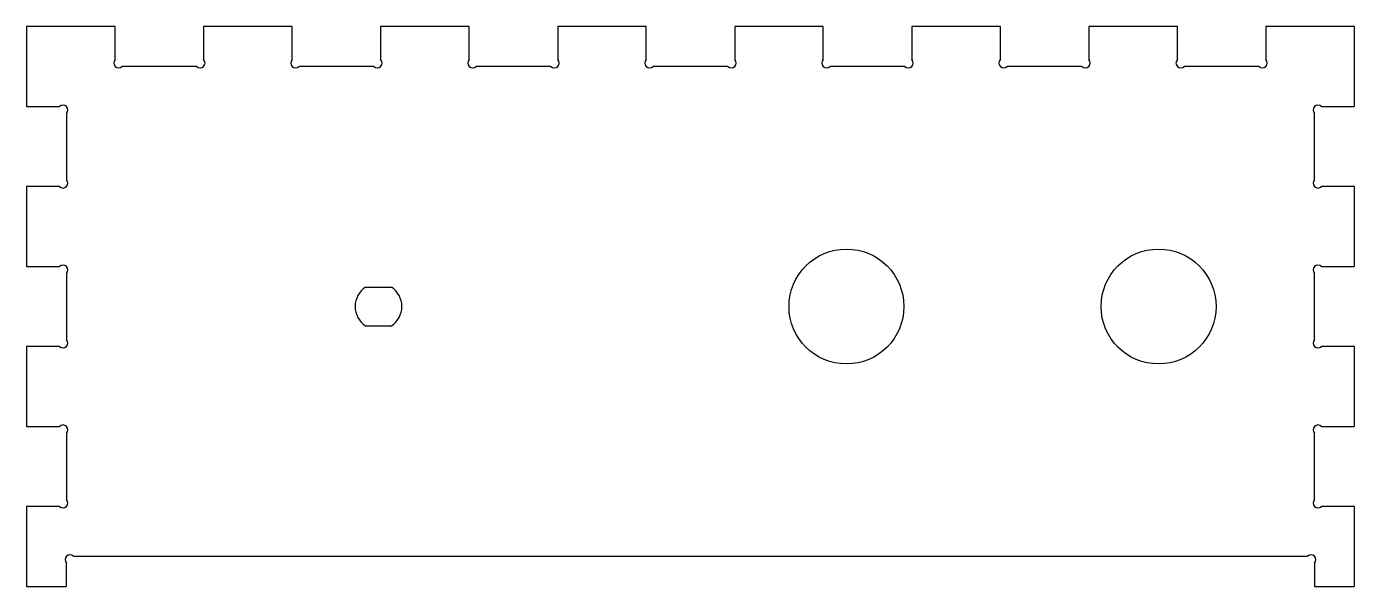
# Model space of a CAD drawing. Extents: x -68 to 68, y -29 to 29.
import ezdxf

# ---------------------------------------------------------------- set-up
doc = ezdxf.new("R2010")
doc.units = 0
doc.layers.add('MODELSKETCH_VISIBLE', color=7, linetype='CONTINUOUS')

msp = doc.modelspace()

# ---------------------------------------------------------------- linework, layer by layer
at = {"layer": 'MODELSKETCH_VISIBLE'}
for p, q in [((-68.2, 28.75), (-68.2, 20.54)), ((-59.11, 28.75), (-68.2, 28.75)), ((-59.11, 25.36), (-59.11, 28.75)), ((-40.92, 28.75), (-50.01, 28.75)), ((-50.01, 28.75), (-50.01, 25.36)), ((-40.92, 25.36), (-40.92, 28.75)), ((-31.83, 28.75), (-31.83, 25.36)), ((-22.73, 28.75), (-31.83, 28.75)), ((-22.73, 25.36), (-22.73, 28.75)), ((-13.64, 28.75), (-13.64, 25.36)), ((-4.55, 28.75), (-13.64, 28.75)), ((-4.55, 25.36), (-4.55, 28.75)), ((13.64, 28.75), (4.55, 28.75)), ((4.55, 28.75), (4.55, 25.36)), ((13.64, 25.36), (13.64, 28.75)), ((31.83, 28.75), (22.73, 28.75)), ((22.73, 28.75), (22.73, 25.36)), ((31.83, 25.36), (31.83, 28.75)), ((50.01, 28.75), (40.92, 28.75)), ((40.92, 28.75), (40.92, 25.36)), ((50.01, 25.36), (50.01, 28.75)), ((68.2, 28.75), (59.11, 28.75)), ((59.11, 28.75), (59.11, 25.36)), ((68.2, 20.54), (68.2, 28.75)), ((-50.72, 24.65), (-58.4, 24.65)), ((-32.53, 24.65), (-40.21, 24.65)), ((-14.35, 24.65), (-22.03, 24.65)), ((3.84, 24.65), (-3.84, 24.65)), ((22.03, 24.65), (14.35, 24.65)), ((40.21, 24.65), (32.53, 24.65)), ((58.4, 24.65), (50.72, 24.65)), ((-68.2, 20.54), (-64.81, 20.54)), ((64.81, 20.54), (68.2, 20.54)), ((-64.1, 19.83), (-64.1, 13.03)), ((64.1, 13.03), (64.1, 19.83)), ((-68.2, 12.32), (-68.2, 4.11)), ((-64.81, 12.32), (-68.2, 12.32)), ((68.2, 12.32), (64.81, 12.32)), ((68.2, 4.11), (68.2, 12.32)), ((-68.2, 4.11), (-64.81, 4.11)), ((64.81, 4.11), (68.2, 4.11)), ((-64.1, 3.4), (-64.1, -3.4)), ((64.1, -3.4), (64.1, 3.4)), ((-33.38, 2), (-30.72, 2)), ((-33.38, 2), (-30.72, 2)), ((-33.38, -2), (-30.72, -2)), ((-33.38, -2), (-30.72, -2)), ((-68.2, -4.11), (-68.2, -12.32)), ((-64.81, -4.11), (-68.2, -4.11)), ((68.2, -4.11), (64.81, -4.11)), ((68.2, -12.32), (68.2, -4.11)), ((-68.2, -12.32), (-64.81, -12.32)), ((-64.1, -13.03), (-64.1, -19.83)), ((64.1, -19.83), (64.1, -13.03)), ((64.81, -12.32), (68.2, -12.32)), ((-68.2, -20.54), (-68.2, -28.75)), ((-64.81, -20.54), (-68.2, -20.54)), ((68.2, -20.54), (64.81, -20.54)), ((68.2, -28.75), (68.2, -20.54)), ((-63.39, -25.65), (63.39, -25.65)), ((-64.1, -28.75), (-64.1, -26.36)), ((64.1, -26.36), (64.1, -28.75)), ((-68.2, -28.75), (-64.1, -28.75)), ((64.1, -28.75), (68.2, -28.75))]:
    msp.add_line(p, q, dxfattribs=at)
for centre in [(16.02, 0), (16.02, 0), (48.08, 0)]:
    msp.add_circle(centre, 5.9, dxfattribs=at)
for centre, radius, start, end in [((-58.75, 25), 0.5, 135, 315), ((-50.37, 25), 0.5, 225, 45), ((-40.57, 25), 0.5, 135, 315), ((-32.18, 25), 0.5, 225, 45), ((-22.38, 25), 0.5, 135, 315), ((-13.99, 25), 0.5, 225, 45), ((-4.19, 25), 0.5, 135, 315), ((4.19, 25), 0.5, 225, 45), ((13.99, 25), 0.5, 135, 315), ((22.38, 25), 0.5, 225, 45), ((32.18, 25), 0.5, 135, 315), ((40.57, 25), 0.5, 225, 45), ((50.37, 25), 0.5, 135, 315), ((58.75, 25), 0.5, 225, 45), ((-64.45, 20.18), 0.5, 315, 135), ((64.45, 20.18), 0.5, 45, 225), ((-64.45, 12.67), 0.5, 225, 45), ((64.45, 12.67), 0.5, 135, 315), ((-64.45, 3.75), 0.5, 315, 135), ((64.45, 3.75), 0.5, 45, 225), ((-32.05, 0), 2.4, 123.5573, 236.4427), ((-32.05, 0), 2.4, 123.5573, 236.4427), ((-32.05, 0), 2.4, 303.5573, 56.4427), ((-32.05, 0), 2.4, 303.5573, 56.4427), ((-64.45, -3.75), 0.5, 225, 45), ((64.45, -3.75), 0.5, 135, 315), ((-64.45, -12.67), 0.5, 315, 135), ((64.45, -12.67), 0.5, 45, 225), ((-64.45, -20.18), 0.5, 225, 45), ((64.45, -20.18), 0.5, 135, 315), ((-63.75, -26), 0.5, 45, 225), ((63.75, -26), 0.5, 315, 135)]:
    msp.add_arc(centre, radius, start, end, dxfattribs=at)

doc.saveas('drawing.dxf')
